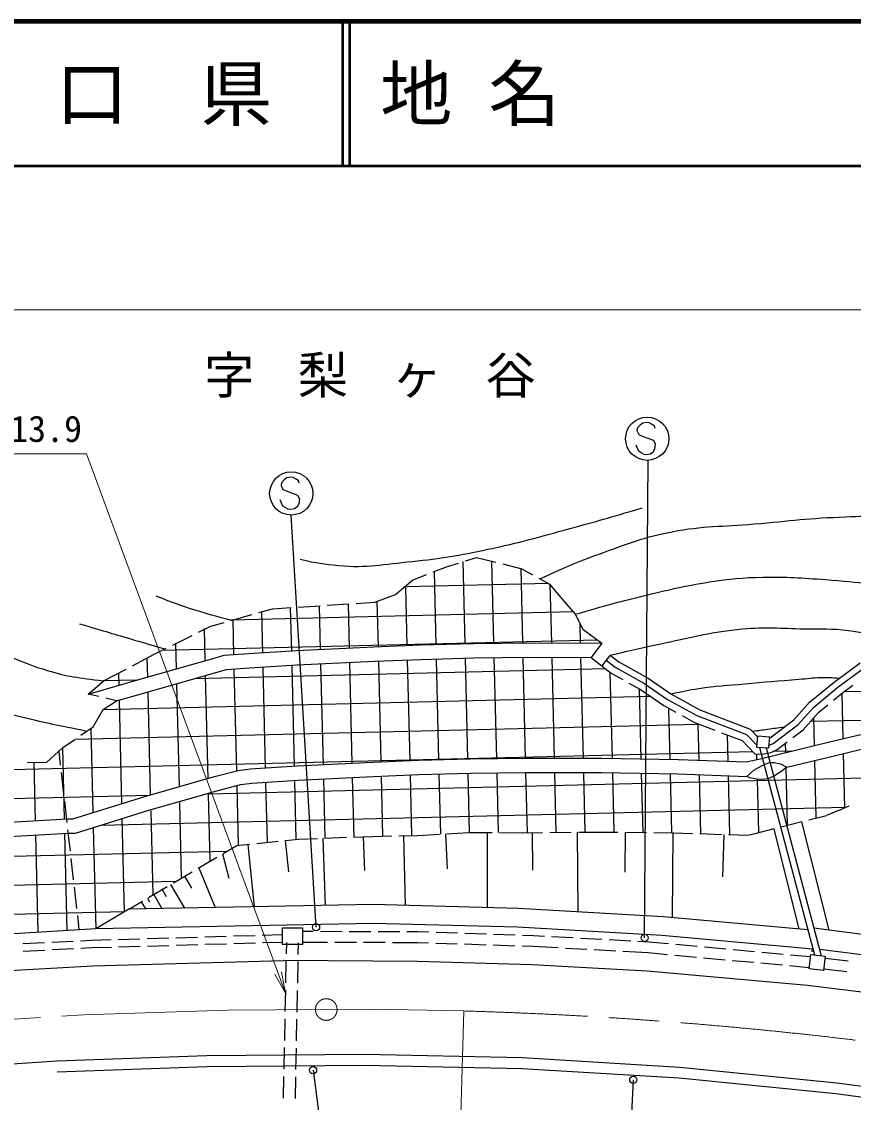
# Model space of a CAD drawing. Units: millimetres at full size, sheet at 1:1000; details may follow other scales. Extents: x 40000 to 680000, y 20000 to 380000.
# Drawn here: x 345490 to 403206, y 305006 to 380000 of the extents above; entities that cross this region are included whole.
import ezdxf
from ezdxf.enums import TextEntityAlignment as Align

# ---------------------------------------------------------------- set-up
doc = ezdxf.new("R2010")
doc.units = ezdxf.units.MM
doc.header["$LTSCALE"] = 1000
doc.linetypes.add('CHAIN', pattern=[18.5, 12, -1.5, 3.5, -1.5])
for name, color, linetype, lineweight in [('M-BGD', 7, 'Continuous', 25), ('M-BMK', 2, 'CHAIN', 13), ('M-STR-HTXT', 7, 'Continuous', 13), ('M-STR-STRC', 7, 'Continuous', 25), ('M-TTL', 2, 'Continuous', 140), ('M-TTL-LINE', 7, 'Continuous', 50)]:
    doc.layers.add(name, color=color, linetype=linetype, lineweight=lineweight)
doc.layers.add('M-BMK-HTXT', color=7, linetype='Continuous')
doc.layers.add('M-TTL-TXT', color=7, linetype='Continuous')
doc.styles.add('ＭＳ ゴシック', font='')
doc.styles.get('ＭＳ ゴシック').set_extended_font_data('MS Gothic')

# ---------------------------------------------------------------- blocks, each defined once
blk = doc.blocks.new('open_arrow')
at = {"color": 0, "linetype": 'Continuous', "lineweight": -2}
blk.add_lwpolyline([(7.5, 1.25), (0, 0), (7.5, -1.25)], dxfattribs=at)

msp = doc.modelspace()

# ---------------------------------------------------------------- linework, layer by layer
at = {"layer": 'M-BGD'}
for p, q in [((376290, 342575), (377062, 342810)), ((377062, 342810), (378391, 342484)), ((374054, 341809), (375039, 342195)), ((375039, 342195), (375811, 342430)), ((376257, 336829), (376119, 342530)), ((378262, 336864), (378125, 342560)), ((378876, 342364), (380205, 342038)), ((380268, 336885), (380143, 342049)), ((380205, 342038), (380946, 341623)), ((371422, 340258), (372604, 341242)), ((372604, 341242), (373589, 341627)), ((374252, 336760), (374130, 341817)), ((381382, 341378), (382123, 340963)), ((382099, 341017), (372101, 340775)), ((372248, 336692), (372148, 340811)), ((382123, 340963), (383007, 339916)), ((382274, 336886), (382176, 340962)), ((370001, 339718), (371422, 340258)), ((370243, 336624), (370167, 339781)), ((383007, 339916), (383904, 338872)), ((383756, 339050), (360025, 338477)), ((361954, 338991), (362894, 339258)), ((362229, 336183), (362159, 339058)), ((362894, 339258), (364202, 339342)), ((364232, 336294), (364159, 339339)), ((364701, 339375), (366198, 339471)), ((366236, 336406), (366162, 339469)), ((366697, 339504), (368194, 339601)), ((368239, 336518), (368165, 339599)), ((368693, 339633), (370001, 339718)), ((358608, 338042), (359549, 338308)), ((360030, 338445), (361473, 338854)), ((360225, 336071), (360166, 338515)), ((383904, 338872), (384436, 337843)), ((357772, 337629), (358608, 338042)), ((358229, 335648), (358175, 337888)), ((384281, 336880), (384248, 338225)), ((384436, 337843), (385740, 336876)), ((385458, 337085), (355215, 336354)), ((355980, 336743), (357324, 337407)), ((356237, 335082), (356194, 336861)), ((369923, 336612), (373162, 336745)), ((373162, 336745), (376843, 336850)), ((376843, 336850), (380766, 336891)), ((380766, 336891), (385740, 336876)), ((385740, 336876), (385002, 335878)), ((353176, 335308), (354696, 336108)), ((354696, 336108), (355531, 336521)), ((359023, 335884), (359537, 336031)), ((359537, 336031), (361227, 336157)), ((361227, 336157), (364561, 336355)), ((364561, 336355), (369923, 336612)), ((386324, 336038), (386053, 335691)), ((386324, 336038), (386926, 335566)), ((353776, 334389), (359023, 335884)), ((354244, 334516), (354212, 335834)), ((361294, 335159), (364615, 335356)), ((364425, 328329), (364257, 335295)), ((364615, 335356), (369967, 335613)), ((366429, 328438), (366260, 335407)), ((368432, 328540), (368264, 335518)), ((369967, 335613), (373196, 335746)), ((370436, 328630), (370267, 335624)), ((372440, 328721), (372272, 335692)), ((373196, 335746), (376862, 335850)), ((374445, 328780), (374276, 335761)), ((376450, 328827), (376281, 335830)), ((376862, 335850), (380769, 335891)), ((378455, 328873), (378286, 335865)), ((380462, 328879), (380292, 335886)), ((380769, 335891), (385002, 335878)), ((382468, 328882), (382298, 335886)), ((384474, 328886), (384305, 335880)), ((385002, 335878), (385025, 335860)), ((385025, 335860), (386405, 334781)), ((386053, 335691), (385745, 335297)), ((386053, 335691), (386682, 335199)), ((386926, 335566), (388956, 334435)), ((401862, 334155), (403666, 335506)), ((351215, 334275), (352734, 335075)), ((352252, 333950), (352231, 334808)), ((354050, 333427), (359298, 334923)), ((385999, 335092), (357473, 334403)), ((358427, 327453), (358254, 334625)), ((359298, 334923), (359713, 335042)), ((359713, 335042), (361294, 335159)), ((360420, 328016), (360249, 335072)), ((362421, 328220), (362253, 335183)), ((386480, 328870), (386337, 334820)), ((386405, 334781), (387199, 334339)), ((386682, 335199), (388664, 334098)), ((402134, 333809), (403953, 335170)), ((350101, 333338), (353776, 334389)), ((350101, 333338), (351215, 334275)), ((353509, 334307), (351175, 334250)), ((356435, 326889), (356262, 334057)), ((387636, 334096), (388430, 333654)), ((388488, 328821), (388369, 333733)), ((388664, 334098), (390307, 332969)), ((388956, 334435), (390539, 333344)), ((400170, 332768), (401862, 334155)), ((400458, 332435), (402134, 333809)), ((402442, 333415), (403160, 333952)), ((425524, 334042), (402598, 333487)), ((350849, 333160), (350101, 333338)), ((350259, 333383), (350257, 333471)), ((389150, 333162), (351134, 332243)), ((352084, 332865), (351335, 333044)), ((352084, 332865), (354050, 333427)), ((354442, 326325), (354269, 333488)), ((388430, 333654), (390044, 332543)), ((390539, 333344), (392546, 332239)), ((401822, 332907), (402442, 333415)), ((402497, 330238), (402422, 333351)), ((350465, 331072), (351151, 332258)), ((351151, 332258), (352084, 332865)), ((352451, 325724), (352277, 332920)), ((390044, 332543), (390876, 332085)), ((390307, 332969), (392351, 331843)), ((390495, 328772), (390410, 332293)), ((392546, 332239), (396033, 330909)), ((399082, 331545), (400170, 332768)), ((399381, 331220), (400458, 332435)), ((400815, 332081), (401435, 332590)), ((391314, 331844), (392145, 331386)), ((392351, 331843), (395783, 330533)), ((397426, 330297), (399082, 331545)), ((399722, 330851), (400815, 332081)), ((408252, 331618), (400230, 331424)), ((400503, 329760), (400456, 331690)), ((392463, 331236), (349178, 330190)), ((349603, 330480), (350465, 331072)), ((350459, 325118), (350317, 330973)), ((392145, 331386), (393589, 330835)), ((392503, 328723), (392442, 331244)), ((396033, 330909), (396569, 330346)), ((397649, 329914), (399381, 331220)), ((399012, 330315), (399722, 330851)), ((401554, 330013), (407084, 331339)), ((348328, 329605), (349191, 330197)), ((394056, 330657), (395499, 330107)), ((394510, 328675), (394466, 330491)), ((395499, 330107), (396378, 329184)), ((395783, 330533), (396519, 329761)), ((396509, 329642), (396577, 330439)), ((396577, 330439), (397374, 330372)), ((396634, 328830), (401554, 330013)), ((397374, 330372), (397306, 329575)), ((397365, 330271), (397426, 330297)), ((397902, 329479), (398613, 330015)), ((401787, 329040), (407317, 330367)), ((396229, 329321), (327285, 327654)), ((348328, 329605), (347209, 328584)), ((348199, 328398), (348087, 329385)), ((348464, 324659), (348344, 329616)), ((397306, 329575), (396509, 329642)), ((396695, 329627), (400504, 315233)), ((396874, 329178), (397478, 329295)), ((397153, 329619), (400972, 315184)), ((397323, 329773), (397649, 329914)), ((397478, 329295), (397902, 329479)), ((398943, 329386), (397614, 329354)), ((398508, 329282), (398492, 329929)), ((347209, 328584), (345901, 328558)), ((346460, 324553), (346363, 328556)), ((364611, 328355), (369856, 328613)), ((369856, 328613), (373019, 328747)), ((373019, 328747), (376612, 328853)), ((376612, 328853), (380439, 328897)), ((380439, 328897), (385740, 328888)), ((385740, 328888), (391046, 328795)), ((391046, 328795), (395775, 328627)), ((395775, 328627), (396634, 328830)), ((396378, 329184), (396874, 329178)), ((396513, 328804), (396504, 329177)), ((396917, 328415), (397384, 328584)), ((397384, 328584), (397710, 328590)), ((397710, 328590), (398141, 328500)), ((398141, 328500), (398581, 328270)), ((398581, 328270), (401787, 329040)), ((400624, 324741), (400527, 328737)), ((402613, 325453), (402522, 329215)), ((348424, 326410), (348255, 327901)), ((358782, 327598), (360505, 328034)), ((360505, 328034), (361352, 328156)), ((361352, 328156), (364611, 328355)), ((369901, 327614), (373055, 327747)), ((373055, 327747), (376633, 327853)), ((374570, 323619), (374470, 327776)), ((376574, 323725), (376474, 327848)), ((376633, 327853), (380444, 327897)), ((378580, 323723), (378480, 327875)), ((380444, 327897), (385730, 327888)), ((380586, 323723), (380485, 327897)), ((382592, 323736), (382492, 327878)), ((384598, 323749), (384499, 327858)), ((385730, 327888), (391020, 327795)), ((386604, 323754), (386505, 327839)), ((388611, 323733), (388512, 327819)), ((390618, 323712), (390519, 327800)), ((391020, 327795), (395803, 327626)), ((392625, 323650), (392526, 327742)), ((395803, 327626), (396296, 328067)), ((396296, 328067), (396917, 328415)), ((397994, 327816), (397728, 327663)), ((398173, 327953), (397994, 327816)), ((398349, 328089), (398173, 327953)), ((398523, 328225), (398349, 328089)), ((398581, 328270), (398523, 328225)), ((398630, 324238), (398533, 328259)), ((354029, 326234), (358782, 327598)), ((410267, 327654), (358472, 326402)), ((359043, 326633), (360699, 327052)), ((360545, 322839), (360445, 326978)), ((360699, 327052), (361453, 327160)), ((361453, 327160), (364666, 327357)), ((362546, 323051), (362447, 327159)), ((364547, 323262), (364450, 327281)), ((364666, 327357), (369901, 327614)), ((366552, 323345), (366454, 327403)), ((368556, 323417), (368457, 327526)), ((370561, 323480), (370460, 327634)), ((372566, 323524), (372465, 327705)), ((394633, 323586), (394534, 327671)), ((395803, 327626), (395809, 327618)), ((395811, 327619), (395803, 327626)), ((396011, 327534), (395811, 327619)), ((396258, 327480), (396011, 327534)), ((396514, 327428), (396258, 327480)), ((396823, 327401), (396514, 327428)), ((396636, 323736), (396547, 327425)), ((397064, 327432), (396823, 327401)), ((397343, 327486), (397064, 327432)), ((397728, 327663), (397343, 327486)), ((354362, 326302), (322509, 325532)), ((349052, 324690), (354029, 326234)), ((354315, 325276), (359043, 326633)), ((358566, 321735), (358453, 326396)), ((348649, 324423), (348480, 325913)), ((356588, 320567), (356461, 325815)), ((402165, 325263), (402914, 325577)), ((349220, 323695), (354315, 325276)), ((402637, 325463), (350980, 324214)), ((354610, 319399), (354469, 325233)), ((400123, 324614), (401343, 324923)), ((402165, 325263), (401343, 324923)), ((338927, 324142), (348689, 324678)), ((348689, 324678), (349052, 324690)), ((350654, 317058), (350484, 324070)), ((352632, 318231), (352476, 324651)), ((396480, 323692), (397700, 324001)), ((397678, 323996), (399427, 317030)), ((398184, 324124), (399639, 324492)), ((399599, 324483), (401499, 316953)), ((338990, 323144), (348733, 323679)), ((346647, 316808), (346484, 323568)), ((348651, 316927), (348488, 323667)), ((348874, 322436), (348705, 323926)), ((348733, 323679), (349220, 323695)), ((363795, 323183), (364692, 323278)), ((364692, 323278), (366030, 323326)), ((366385, 323339), (366554, 318665)), ((366530, 323344), (368029, 323398)), ((368529, 323416), (369867, 323465)), ((369189, 323440), (369273, 321103)), ((369867, 323465), (371174, 323493)), ((371674, 323504), (372981, 323533)), ((371994, 323511), (372100, 318669)), ((372981, 323533), (374498, 323615)), ((374897, 323637), (375029, 321219)), ((374997, 323642), (376514, 323725)), ((376514, 323725), (378144, 323723)), ((377801, 323723), (377795, 318518)), ((378644, 323723), (380274, 323721)), ((380274, 323721), (381633, 323732)), ((380924, 323726), (380946, 321124)), ((382133, 323737), (383633, 323749)), ((384048, 323753), (384094, 318225)), ((384133, 323753), (385493, 323765)), ((385493, 323765), (386855, 323751)), ((387364, 323746), (387336, 320982)), ((387355, 323746), (388855, 323730)), ((389355, 323725), (390717, 323711)), ((390681, 323712), (390620, 317833)), ((390717, 323711), (392052, 323669)), ((392552, 323653), (394051, 323605)), ((394207, 323600), (394113, 320662)), ((394551, 323589), (395886, 323546)), ((395886, 323546), (396480, 323692)), ((359471, 322269), (360412, 322825)), ((360412, 322825), (361309, 322920)), ((361176, 322906), (361635, 318573)), ((361806, 322972), (363298, 323130)), ((363776, 323181), (364005, 321014)), ((359726, 322420), (318725, 321428)), ((349099, 320448), (348930, 321939)), ((357749, 321252), (359040, 322015)), ((359429, 322244), (359879, 320573)), ((356026, 320236), (357318, 320998)), ((357783, 321273), (358914, 318521)), ((356182, 320328), (316754, 319375)), ((356803, 320694), (357285, 319877)), ((349324, 318461), (349155, 319951)), ((354304, 319219), (355596, 319982)), ((355238, 319771), (355526, 319284)), ((355823, 320115), (356787, 318481)), ((352932, 318409), (353873, 318965)), ((369884, 318728), (352932, 318409)), ((353793, 318917), (354080, 318431)), ((354224, 319172), (354367, 318928)), ((354654, 319426), (355229, 318452)), ((379959, 318460), (369884, 318728)), ((352640, 318236), (314744, 317320)), ((352932, 318409), (350630, 317044)), ((390015, 317888), (379959, 318460)), ((349492, 316977), (349380, 317964)), ((349494, 316977), (349429, 317539)), ((369880, 317427), (350630, 317044)), ((379905, 317161), (369880, 317427)), ((400043, 316974), (390015, 317888)), ((350630, 317044), (336367, 316198)), ((356196, 316435), (357695, 316478)), ((358195, 316493), (359694, 316536)), ((360194, 316551), (361693, 316594)), ((362193, 316609), (363556, 316648)), ((363583, 315954), (363582, 317120)), ((363582, 317120), (364971, 317120)), ((364971, 317120), (364972, 315954)), ((364972, 316881), (365725, 316878)), ((366225, 316877), (367725, 316872)), ((368225, 316870), (369725, 316865)), ((370225, 316863), (371725, 316858)), ((372225, 316857), (372978, 316854)), ((372978, 316854), (373744, 316829)), ((374244, 316812), (375743, 316762)), ((376243, 316746), (377742, 316696)), ((378242, 316679), (379741, 316630)), ((389919, 316591), (379905, 317161)), ((380241, 316613), (381007, 316588)), ((381007, 316588), (381766, 316546)), ((382265, 316518), (383763, 316436)), ((400397, 315636), (389919, 316591)), ((411692, 315631), (400468, 317087)), ((345577, 316020), (347075, 316097)), ((347575, 316123), (349073, 316200)), ((349572, 316226), (350335, 316265)), ((349599, 315707), (350356, 315746)), ((350335, 316265), (351698, 316305)), ((350356, 315746), (351716, 315785)), ((352197, 316319), (353697, 316363)), ((352215, 315799), (353715, 315843)), ((354197, 316377), (355696, 316420)), ((354215, 315857), (355714, 315901)), ((356214, 315915), (357713, 315959)), ((358213, 315973), (359712, 316017)), ((360212, 316031), (361711, 316074)), ((362211, 316089), (363571, 316128)), ((364972, 315954), (363583, 315954)), ((363868, 315302), (363884, 316091)), ((364684, 316075), (364667, 315277)), ((364970, 316131), (366717, 316125)), ((367217, 316123), (368717, 316118)), ((369217, 316117), (370717, 316112)), ((371217, 316110), (372964, 316104)), ((372964, 316104), (373721, 316079)), ((374221, 316063), (375720, 316013)), ((376219, 315996), (377719, 315946)), ((378218, 315930), (379717, 315880)), ((380217, 315863), (380974, 315838)), ((380974, 315838), (382720, 315742)), ((384262, 316408), (385759, 316326)), ((386259, 316298), (387756, 316216)), ((388256, 316188), (389014, 316146)), ((389014, 316146), (390379, 316021)), ((390877, 315975), (392371, 315838)), ((392868, 315792), (394362, 315655)), ((345604, 315501), (347102, 315578)), ((347602, 315604), (349100, 315681)), ((383219, 315715), (384717, 315632)), ((385216, 315605), (386714, 315522)), ((387213, 315494), (388959, 315398)), ((388959, 315398), (390317, 315274)), ((390815, 315228), (392309, 315091)), ((392807, 315045), (394300, 314908)), ((394860, 315610), (396354, 315472)), ((396852, 315427), (398345, 315289)), ((398843, 315244), (400208, 315118)), ((400143, 314272), (400246, 315260)), ((400246, 315260), (401242, 315156)), ((400345, 315659), (400322, 315446)), ((411490, 314245), (400855, 315625)), ((401242, 315156), (401139, 314167)), ((401238, 315022), (402842, 314821)), ((363827, 313302), (363857, 314802)), ((364657, 314777), (364626, 313277)), ((394798, 314862), (396292, 314725)), ((396790, 314679), (398284, 314542)), ((398782, 314496), (400139, 314372)), ((401139, 314167), (400143, 314272)), ((401145, 314278), (402744, 314077)), ((363785, 311303), (363816, 312802)), ((364616, 312777), (364585, 311277)), ((363744, 309303), (363775, 310803)), ((364575, 310777), (364544, 309278)), ((363703, 307304), (363734, 308803)), ((364534, 308778), (364503, 307278)), ((358336, 307482), (347964, 307109)), ((369278, 307576), (358336, 307482)), ((380200, 307341), (369278, 307576)), ((363662, 305304), (363693, 306804)), ((364492, 306778), (364462, 305279)), ((391110, 306683), (380200, 307341)), ((401977, 305592), (391110, 306683)), ((410399, 304470), (401977, 305592))]:
    msp.add_line(p, q, dxfattribs=at)
for points, knots in [([(364826, 342695), (366023, 342415), (366437, 342367), (367483, 342263), (369471, 342065), (370601, 342355), (372590, 342547), (374658, 342748), (375808, 342963), (377843, 343384), (380091, 343849), (381326, 344222), (383542, 344825), (385503, 345357), (386136, 345543), (388541, 346260)], [0, 0, 0, 0, 1, 1, 1, 2, 2, 2, 3, 3, 3, 4, 4, 4, 5, 5, 5, 5]), ([(381451, 341340), (383513, 342271), (384114, 342539), (385873, 343170), (387697, 343824), (388718, 344240), (390621, 344604), (392820, 345025), (394097, 344950), (396327, 345143), (398808, 345357), (400195, 345559), (402684, 345637), (404563, 345695), (405631, 345866), (407497, 345641), (408063, 345573), (408391, 345539), (408924, 345339), (409350, 345179), (409566, 345031), (409952, 344789), (410771, 344277), (411010, 343930), (411763, 343105)], [0, 0, 0, 0, 1, 1, 1, 2, 2, 2, 3, 3, 3, 4, 4, 4, 5, 5, 5, 6, 6, 6, 7, 7, 7, 8, 8, 8, 8]), ([(383904, 338872), (386113, 339513), (386716, 339688), (388540, 340127), (390360, 340565), (391379, 340832), (393229, 341116), (394661, 341335), (395474, 341418), (396922, 341452), (398619, 341492), (399571, 341397), (401264, 341281), (403801, 341108), (404667, 340947), (407727, 340491)], [0, 0, 0, 0, 1, 1, 1, 2, 2, 2, 3, 3, 3, 4, 4, 4, 5, 5, 5, 5]), ([(354802, 340149), (356073, 339664), (356425, 339526), (357487, 339191), (358469, 338880), (358807, 338791), (360025, 338477)], [0, 0, 0, 0, 1, 1, 1, 2, 2, 2, 2]), ([(349511, 338214), (351369, 337664), (351834, 337525), (353325, 337088), (354147, 336846), (354404, 336771), (355430, 336471)], [0, 0, 0, 0, 1, 1, 1, 2, 2, 2, 2]), ([(386324, 336038), (388144, 336471), (388632, 336579), (390119, 336888), (392210, 337322), (393373, 337667), (395499, 337859), (397171, 338010), (398118, 337900), (399795, 337866), (400996, 337841), (401677, 337910), (402868, 337753), (403839, 337624), (404199, 337546), (405327, 337257)], [0, 0, 0, 0, 1, 1, 1, 2, 2, 2, 3, 3, 3, 4, 4, 4, 5, 5, 5, 5]), ([(335506, 335233), (336655, 334682), (336981, 334538), (337944, 334133), (339339, 333547), (340141, 333265), (341581, 332800), (343116, 332304), (344005, 332118), (345572, 331736), (347302, 331315), (347880, 331202), (350026, 330771)], [0, 0, 0, 0, 1, 1, 1, 2, 2, 2, 3, 3, 3, 4, 4, 4, 4]), ([(344959, 335831), (346009, 335379), (346353, 335261), (347274, 334979), (348756, 334525), (349353, 334491), (351175, 334250)], [0, 0, 0, 0, 1, 1, 1, 2, 2, 2, 2]), ([(390539, 333344), (391450, 333554), (391716, 333602), (392478, 333728), (393703, 333931), (394405, 333931), (395641, 334046), (397119, 334184), (397949, 334247), (399428, 334368), (400015, 334417), (400342, 334477), (400931, 334487), (401447, 334497), (401631, 334488), (402253, 334447)], [0, 0, 0, 0, 1, 1, 1, 2, 2, 2, 3, 3, 3, 4, 4, 4, 5, 5, 5, 5]), ([(396178, 330757), (396698, 330826), (396829, 330844), (397245, 330901), (397718, 330967), (397866, 330988), (398455, 331073)], [0, 0, 0, 0, 1, 1, 1, 2, 2, 2, 2])]:
    msp.add_open_spline(points, degree=3, knots=knots, dxfattribs=at)
at = {"layer": 'M-BMK'}
for p, q in [((349784, 311086), (359778, 311406)), ((359778, 311406), (369778, 311467)), ((369778, 311467), (376169, 311348)), ((329823, 309841), (349784, 311086))]:
    msp.add_line(p, q, dxfattribs=at)
msp.add_circle((366631, 311448), 750, dxfattribs=at)
for centre, start, end in [((367508, 11474), 83.17242, 88.34242), ((367504, 11471), 72.54271, 83.17844)]:
    msp.add_arc(centre, 300000, start, end, dxfattribs=at)
at = {"layer": 'M-STR-HTXT'}
for p, q in [((314377, 360000), (558594, 360000)), ((376169, 311348), (375161, 276454))]:
    msp.add_line(p, q, dxfattribs=at)
msp.add_lwpolyline([(363812, 312578), (350000, 350000), (321250, 350000)], dxfattribs=at)
at = {"layer": 'M-STR-STRC'}
for p, q in [((388212, 351786), (388188, 351616)), ((388405, 351994), (388212, 351786)), ((388601, 352133), (388405, 351994)), ((388850, 352184), (388601, 352133)), ((389024, 352159), (388850, 352184)), ((389240, 352050), (389024, 352159)), ((389405, 351939), (389240, 352050)), ((389457, 351771), (389405, 351939)), ((388188, 351616), (388316, 351342)), ((388316, 351342), (388543, 351232)), ((388543, 351232), (389341, 350950)), ((388192, 350454), (388133, 350619)), ((388318, 350187), (388192, 350454)), ((389417, 350349), (389311, 350126)), ((389341, 350950), (389462, 350691)), ((389462, 350691), (389417, 350349)), ((388472, 350077), (388318, 350187)), ((388692, 349964), (388472, 350077)), ((388872, 349939), (388692, 349964)), ((388723, 316421), (388965, 349558)), ((389123, 349982), (388872, 349939)), ((389311, 350126), (389123, 349982)), ((363514, 347987), (363490, 347816)), ((363707, 348195), (363514, 347987)), ((363904, 348334), (363707, 348195)), ((364153, 348384), (363904, 348334)), ((364327, 348360), (364153, 348384)), ((364543, 348251), (364327, 348360)), ((364708, 348139), (364543, 348251)), ((364759, 347972), (364708, 348139)), ((363490, 347816), (363619, 347543)), ((363619, 347543), (363845, 347432)), ((363845, 347432), (364644, 347150)), ((363494, 346654), (363435, 346819)), ((363620, 346388), (363494, 346654)), ((364720, 346550), (364613, 346326)), ((364644, 347150), (364764, 346891)), ((364764, 346891), (364720, 346550)), ((363775, 346277), (363620, 346388)), ((363994, 346165), (363775, 346277)), ((364175, 346139), (363994, 346165)), ((364426, 346182), (364175, 346139)), ((365919, 317166), (364198, 345757)), ((364613, 346326), (364426, 346182)), ((338424, 313803), (350423, 314477)), ((350423, 314477), (363667, 314845)), ((372956, 314790), (363667, 314845)), ((380887, 314554), (372956, 314790)), ((388905, 314117), (380887, 314554)), ((400025, 313110), (388905, 314117)), ((408702, 312058), (400025, 313110)), ((358319, 308232), (347937, 307858)), ((369283, 308326), (358319, 308232)), ((380231, 308091), (369283, 308326)), ((347937, 307858), (341957, 307472)), ((391170, 307431), (380231, 308091)), ((365711, 307244), (368953, 282383)), ((402064, 306337), (391170, 307431)), ((387935, 306571), (386615, 282973)), ((410509, 305212), (402064, 306337))]:
    msp.add_line(p, q, dxfattribs=at)
for centre, radius in [((388898, 351057), 1500), ((364201, 347257), 1500), ((365919, 317166), 250), ((388723, 316421), 250), ((365711, 307244), 250), ((387935, 306571), 250)]:
    msp.add_circle(centre, radius, dxfattribs=at)
at = {"layer": 'M-TTL'}
msp.add_line((680000, 380000), (40000, 380000), dxfattribs=at)
at = {"layer": 'M-TTL-LINE'}
for p, q in [((367750, 380000), (367750, 370000)), ((368250, 380000), (368250, 370000)), ((40000, 370000), (680000, 370000))]:
    msp.add_line(p, q, dxfattribs=at)

# ---------------------------------------------------------------- block references
at = {"layer": 'M-STR-HTXT', "xscale": 200, "yscale": 200, "rotation": 110.3}
msp.add_blockref('open_arrow', (363812, 312578), dxfattribs=at)

# ---------------------------------------------------------------- texts
at = {"layer": 'M-BMK-HTXT', "insert": (371161, 355320), "char_height": 2566, "attachment_point": 5, "style": 'ＭＳ ゴシック'}
msp.add_mtext('\\T1.86;字梨ヶ谷', dxfattribs=at)
at = {"layer": 'M-STR-HTXT', "style": 'ＭＳ ゴシック'}
msp.add_text('ヒューム管 φ800 L=13.9', height=1833, dxfattribs=at).set_placement((335625, 351750), align=Align.MIDDLE_CENTER)
at = {"layer": 'M-TTL-TXT', "style": 'ＭＳ ゴシック'}
msp.add_text('山\u3000口\u3000県', height=3666, dxfattribs=at).set_placement((350375, 375000), align=Align.MIDDLE_CENTER)
msp.add_text('地 名', height=3666, dxfattribs=at).set_placement((370380, 375000), align=Align.MIDDLE_LEFT)

doc.saveas('drawing.dxf')
